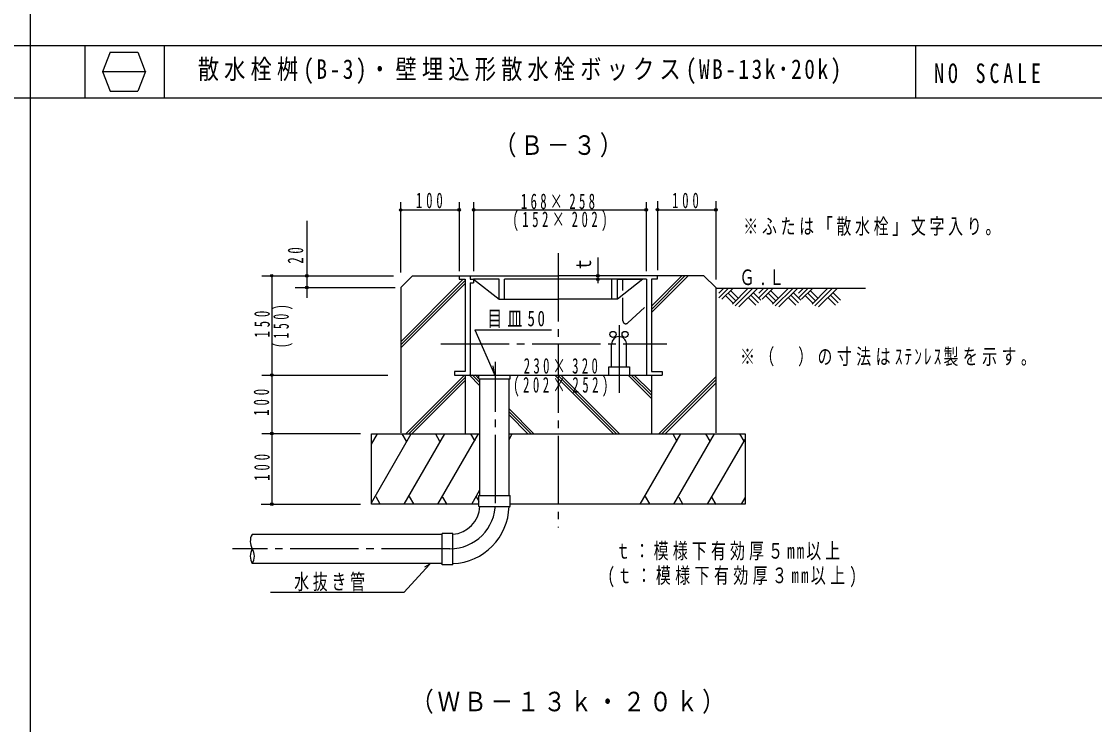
# Model space of a CAD drawing. Units: millimetres on the paper. Extents: x -287 to 287, y -191 to 191.
# Drawn here: x 4.4 to 145.6, y -94.9 to -2.5 of the extents above; entities that cross this region are included whole.
import ezdxf
from ezdxf.enums import TextEntityAlignment as Align

# ---------------------------------------------------------------- set-up
doc = ezdxf.new("R2010")
doc.units = ezdxf.units.MM
doc.linetypes.add('CHAIN2', pattern=[12, 9, -1, 1, -1])
doc.linetypes.add('DASHED3', pattern=[4, 3, -1])
for name, color, linetype in [('0-0_線', 7, 'Continuous'), ('0-1_文字', 7, 'Continuous'), ('0-2_図', 7, 'Continuous')]:
    doc.layers.add(name, color=color, linetype=linetype)
doc.styles.add('ＭＳ ゴシック', font='')
doc.styles.get('ＭＳ ゴシック').set_extended_font_data('MS Gothic')

msp = doc.modelspace()

# ---------------------------------------------------------------- linework, layer by layer
at = {"layer": '0-0_線'}
for p, q in [((5.547, 184.771), (5.547, -187.95)), ((-286.857, -5.615), (281.328, -5.615)), ((12.72, -5.615), (12.72, -12.48)), ((23.19, -5.615), (23.19, -12.48)), ((122.026, -5.615), (122.026, -12.48)), ((16.078, -6.473), (15.054, -9.055)), ((16.078, -6.473), (19.722, -6.473)), ((19.722, -6.473), (20.677, -9.049)), ((15.052, -9.049), (20.706, -9.049)), ((20.706, -9.049), (19.714, -11.625)), ((-286.857, -12.48), (148.438, -12.48))]:
    msp.add_line(p, q, dxfattribs=at)
msp.add_lwpolyline([(15.052, -9.049), (16.061, -11.625), (19.714, -11.625)], dxfattribs=at)
at = {"layer": '0-2_図'}
for p, q in [((54.284, -26.194), (54.284, -35.45)), ((61.964, -26.194), (61.964, -35.298)), ((63.888, -26.194), (63.888, -35.298)), ((86.586, -26.194), (86.586, -35.298)), ((88.075, -26.081), (88.075, -35.152)), ((95.756, -26.081), (95.756, -36.396)), ((54.284, -27.214), (61.964, -27.214)), ((63.888, -27.214), (86.586, -27.214)), ((88.075, -27.214), (95.756, -27.214)), ((41.929, -28.671), (41.929, -38.789)), ((80.225, -33.476), (80.225, -36.858)), ((36.031, -35.889), (53.349, -35.889)), ((37.329, -36.031), (37.329, -65.918)), ((62.52, -36.345), (54.306, -44.559)), ((62.764, -36.504), (54.306, -44.963)), ((62.764, -36.345), (62.764, -48.477)), ((63.892, -36.344), (63.892, -36.813)), ((67.229, -36.345), (63.892, -36.345)), ((67.229, -38.979), (67.229, -36.345)), ((67.952, -38.979), (67.952, -36.345)), ((86.61, -36.345), (67.952, -36.345)), ((94.186, -35.892), (75.02, -35.892)), ((82.087, -38.979), (82.087, -36.345)), ((82.81, -36.345), (86.147, -36.345)), ((82.81, -38.979), (82.81, -36.345)), ((86.61, -36.345), (86.61, -48.947)), ((91.29, -35.892), (87.275, -39.907)), ((91.694, -35.892), (87.275, -40.311)), ((92.101, -35.892), (87.275, -40.718)), ((95.734, -37.44), (94.186, -35.892)), ((40.41, -37.425), (53.562, -37.425)), ((62.764, -36.911), (54.306, -45.37)), ((54.306, -37.44), (54.306, -56.546)), ((63.429, -36.813), (63.892, -36.813)), ((63.429, -36.813), (63.429, -48.947)), ((95.734, -37.44), (95.734, -56.546)), ((95.803, -37.525), (115.462, -37.525)), ((96.742, -37.561), (96.127, -38.177)), ((97.359, -37.561), (96.139, -38.782)), ((97.976, -37.561), (96.556, -38.982)), ((97.681, -37.839), (98.691, -38.848)), ((99.978, -37.561), (97.922, -39.617)), ((100.595, -37.561), (98.297, -39.859)), ((101.212, -37.561), (98.783, -39.99)), ((100.655, -38.105), (101.665, -39.115)), ((102.011, -37.561), (101.395, -38.177)), ((102.628, -37.561), (101.408, -38.782)), ((103.245, -37.561), (101.825, -38.982)), ((102.95, -37.839), (103.96, -38.848)), ((105.247, -37.561), (103.191, -39.617)), ((105.864, -37.561), (103.566, -39.859)), ((106.481, -37.561), (104.052, -39.99)), ((105.924, -38.105), (106.934, -39.115)), ((107.224, -37.561), (106.608, -38.177)), ((107.841, -37.561), (106.62, -38.782)), ((108.458, -37.561), (107.037, -38.982)), ((108.162, -37.839), (109.172, -38.848)), ((110.459, -37.561), (108.403, -39.617)), ((111.076, -37.561), (108.778, -39.859)), ((111.693, -37.561), (109.264, -39.99)), ((111.137, -38.105), (112.146, -39.115)), ((97.065, -38.518), (98.043, -39.496)), ((97.368, -38.163), (98.372, -39.167)), ((100.039, -38.785), (101.017, -39.763)), ((100.342, -38.429), (101.346, -39.434)), ((102.333, -38.518), (103.312, -39.496)), ((102.637, -38.163), (103.641, -39.167)), ((105.308, -38.785), (106.286, -39.763)), ((105.611, -38.429), (106.615, -39.434)), ((107.546, -38.518), (108.524, -39.496)), ((107.849, -38.163), (108.853, -39.167)), ((110.52, -38.785), (111.498, -39.763)), ((110.823, -38.429), (111.827, -39.434)), ((64.052, -43.004), (66.637, -48.875)), ((64.052, -43.004), (74.153, -43.004)), ((82.043, -47.848), (82.043, -44.863)), ((83.998, -47.848), (83.998, -44.761)), ((66.637, -48.875), (66.458, -47.739)), ((81.657, -47.848), (84.384, -47.848)), ((81.657, -48.947), (81.657, -47.848)), ((84.384, -47.848), (84.384, -48.947)), ((36.031, -48.945), (52.605, -48.945)), ((62.674, -48.947), (54.959, -56.662)), ((62.764, -49.261), (55.363, -56.662)), ((61.361, -48.477), (61.361, -48.947)), ((62.764, -48.477), (61.361, -48.477)), ((61.361, -48.947), (88.678, -48.947)), ((62.764, -48.947), (62.764, -56.662)), ((63.29, -48.934), (64.711, -50.354)), ((63.708, -48.934), (64.711, -49.937)), ((64.086, -48.934), (64.711, -49.559)), ((64.588, -49.44), (64.588, -48.947)), ((68.688, -49.44), (68.688, -48.947)), ((74.565, -48.947), (82.28, -56.662)), ((74.983, -48.947), (82.698, -56.662)), ((75.361, -48.947), (83.076, -56.662)), ((84.215, -48.947), (87.275, -52.007)), ((84.633, -48.947), (87.275, -51.589)), ((85.011, -48.947), (87.275, -51.211)), ((87.275, -48.947), (87.275, -56.662)), ((95.734, -49.19), (88.261, -56.662)), ((88.678, -48.477), (88.678, -48.947)), ((62.764, -49.668), (55.77, -56.662)), ((64.588, -49.44), (68.688, -49.44)), ((64.711, -64.801), (64.711, -49.44)), ((68.551, -64.801), (68.551, -49.44)), ((95.734, -49.594), (88.665, -56.662)), ((95.734, -50.001), (89.072, -56.662)), ((68.551, -53.399), (71.814, -56.662)), ((68.551, -53.777), (71.436, -56.662)), ((68.551, -54.194), (71.019, -56.662)), ((36.031, -56.625), (49.024, -56.625)), ((50.445, -65.919), (50.445, -56.662)), ((50.445, -65.724), (55.676, -56.662)), ((50.445, -58.044), (51.242, -56.662)), ((50.445, -56.662), (64.711, -56.662)), ((54.45, -56.662), (55.001, -57.617)), ((54.766, -65.919), (60.111, -56.662)), ((58.853, -56.662), (59.404, -57.617)), ((59.2, -65.919), (64.545, -56.662)), ((63.496, -56.662), (64.047, -57.617)), ((68.551, -57.404), (68.979, -56.662)), ((68.551, -56.662), (99.593, -56.662)), ((85.804, -65.919), (91.149, -56.662)), ((90.074, -56.662), (90.626, -57.617)), ((90.239, -65.919), (95.583, -56.662)), ((94.397, -56.662), (94.948, -57.617)), ((94.673, -65.919), (99.593, -57.397)), ((98.88, -56.662), (99.432, -57.617)), ((99.593, -56.662), (99.593, -65.919)), ((51.007, -64.908), (51.559, -65.863)), ((55.41, -64.908), (55.962, -65.863)), ((63.634, -65.919), (64.711, -64.055)), ((64.216, -64.908), (64.583, -65.544)), ((68.683, -66.222), (68.683, -64.801)), ((86.472, -64.908), (87.023, -65.863)), ((35.954, -65.918), (49.024, -65.918)), ((64.583, -65.919), (50.445, -65.919)), ((59.813, -64.988), (60.365, -65.943)), ((64.583, -66.222), (68.683, -66.222)), ((99.593, -65.919), (68.683, -65.919)), ((90.875, -64.988), (91.426, -65.943)), ((95.198, -64.988), (95.749, -65.943)), ((99.107, -65.919), (99.593, -65.077)), ((59.729, -69.896), (34.772, -69.896)), ((61.149, -69.789), (59.729, -69.789)), ((61.149, -73.889), (61.149, -69.789)), ((59.729, -73.736), (34.772, -73.736)), ((54.693, -77.514), (37.163, -77.514))]:
    msp.add_line(p, q, dxfattribs=at)
at = {"layer": '0-2_図', "linetype": 'CHAIN2'}
for p, q in [((75.02, -32.915), (75.02, -68.975)), ((83.021, -42.383), (83.021, -44.364)), ((59.58, -44.826), (89.3, -44.826)), ((83.021, -44.364), (83.021, -51.295)), ((66.76, -65.785), (66.76, -47.189)), ((60.76, -71.785), (32.171, -71.785))]:
    msp.add_line(p, q, dxfattribs=at)
at = {"layer": '0-2_図', "linetype": 'DASHED3'}
for p, q in [((83.53, -41.812), (83.53, -36.345)), ((84.173, -42.096), (86.61, -39.867))]:
    msp.add_line(p, q, dxfattribs=at)
at = {"layer": '0-2_図'}
for points in [[(54.306, -37.44), (55.853, -35.892), (75.02, -35.892)], [(61.999, -35.892), (61.999, -36.345), (62.764, -36.345)], [(63.429, -35.892), (63.429, -36.345), (63.892, -36.345)], [(63.892, -36.344), (67.228, -38.971), (74.978, -38.971)], [(86.147, -36.344), (82.811, -38.971), (75.061, -38.971)], [(88.04, -35.892), (88.04, -36.345), (87.275, -36.345)], [(87.275, -36.345), (87.275, -48.477), (88.678, -48.477)], [(64.583, -66.222), (64.583, -64.801), (68.683, -64.801)], [(61.149, -73.889), (59.729, -73.889), (59.729, -69.789)], [(54.693, -77.514), (58.125, -73.799), (57.421, -74.202)]]:
    msp.add_lwpolyline(points, dxfattribs=at)
for centre, radius in [((54.284, -27.242), 0.168), ((54.284, -27.242), 0.0838), ((61.973, -27.225), 0.168), ((61.973, -27.225), 0.0838), ((63.895, -27.225), 0.168), ((63.895, -27.225), 0.0838), ((86.584, -27.225), 0.168), ((86.584, -27.225), 0.0838), ((88.079, -27.209), 0.168), ((88.079, -27.209), 0.0838), ((95.751, -27.225), 0.168), ((95.751, -27.225), 0.0838), ((37.32, -35.886), 0.168), ((37.32, -35.886), 0.0838), ((41.931, -35.897), 0.168), ((41.931, -35.897), 0.0838), ((80.227, -35.9), 0.168), ((80.227, -36.352), 0.168), ((80.227, -35.9), 0.0838), ((80.227, -36.352), 0.0838), ((41.931, -37.428), 0.168), ((41.931, -37.428), 0.0838), ((82.222, -43.607), 0.401), ((83.82, -43.607), 0.401), ((37.342, -48.948), 0.168), ((37.342, -48.948), 0.0838), ((37.333, -56.636), 0.168), ((37.333, -56.636), 0.0838), ((37.333, -65.929), 0.168), ((37.333, -65.929), 0.0838)]:
    msp.add_circle(centre, radius, dxfattribs=at)
at = {"layer": '0-2_図', "linetype": 'DASHED3'}
msp.add_arc((83.914, -41.812), 0.384, 180, 312.43622, dxfattribs=at)
at = {"layer": '0-2_図'}
for centre, radius, start, end in [((83.025, -44.868), 0.979, 6.27831, 180), ((60.866, -66.05), 7.68, 272.11447, 358.72118), ((60.866, -66.05), 3.84, 274.23184, 357.44173), ((36.389, -70.807), 1.888, 151.18213, 211.21626), ((36.389, -72.764), 1.888, 148.78372, 211.21626), ((33.158, -72.764), 1.888, 328.78372, 31.21626)]:
    msp.add_arc(centre, radius, start, end, dxfattribs=at)
at = {"layer": '0-2_図', "linetype": 'CHAIN2'}
msp.add_arc((60.76, -65.785), 6, 270, 0, dxfattribs=at)

# ---------------------------------------------------------------- texts
at = {"layer": '0-1_文字', "style": 'ＭＳ ゴシック', "width": 0.7}
msp.add_text('ｔ', height=2.053, rotation=90, dxfattribs=at).set_placement((79.952, -35.402), align=Align.BOTTOM_LEFT)
at = {"layer": '0-1_文字', "attachment_point": 7, "style": 'ＭＳ ゴシック'}
for s, insert, char_height in [('\\T1.24;\\W0.8;散水栓桝(B-3)・壁埋込形散水栓ボックス(WB-13k･20k)', (27.589, -10.679), 2.566), ('\\T1.39;\\W0.75;NO\\~SCALE', (124.468, -10.585), 2.566), ('\\T1.17;\\W0.85;（Ｂ－３）', (66.561, -20.326), 2.566), ('\\T1.6;\\W0.6;100', (56.302, -27.031), 2.053), ('\\T1.52;\\W0.6;168×258', (70.104, -27.155), 2.053), ('\\T1.6;\\W0.6;100', (89.991, -27.031), 2.053), ('\\T1.55;\\W0.6;(152×202)', (68.989, -30.029), 2.053), ('\\T1.25;\\W0.7;※ふたは「散水栓」文字入り。', (99.365, -30.646), 2.053), ('\\T1.32;\\W0.7;Ｇ.Ｌ', (98.873, -37.144), 2.053), ('\\T1.35;\\W0.7;目皿50', (65.678, -42.735), 2.053), ('\\T1.3;\\W0.7;※（\u3000）の寸法はｽﾃﾝﾚｽ製を示す。', (98.936, -47.802), 2.053), ('\\T1.52;\\W0.6;230×320', (70.477, -48.785), 2.053), ('\\T1.55;\\W0.6;(202×252)', (69.091, -51.794), 2.053), ('\\T1.28;\\W0.7;ｔ：模様下有効厚５mm以上', (82.563, -73.315), 2.053), ('\\T1.25;\\W0.7;水抜き管', (40.28, -77.373), 2.053), ('\\T1.3;\\W0.7;(ｔ：模様下有効厚３mm以上)', (81.494, -76.855), 2.053), ('\\T1.17;\\W0.85;（ＷＢ－１３ｋ・２０ｋ）', (55.658, -93.493), 2.566)]:
    msp.add_mtext(s, dxfattribs=dict(at, insert=insert, char_height=char_height))
at = {"layer": '0-1_文字', "char_height": 2.053, "attachment_point": 7, "rotation": 90, "style": 'ＭＳ ゴシック'}
for s, insert in [('\\T1.57;\\W0.6;20', (41.5, -34.296)), ('\\T1.6;\\W0.6;150', (37.092, -44.004)), ('\\T1.62;\\W0.55;(150)', (40.105, -45.387)), ('\\T1.6;\\W0.6;100', (37.01, -54.288)), ('\\T1.6;\\W0.6;100', (37.082, -62.84))]:
    msp.add_mtext(s, dxfattribs=dict(at, insert=insert))

doc.saveas('drawing.dxf')
